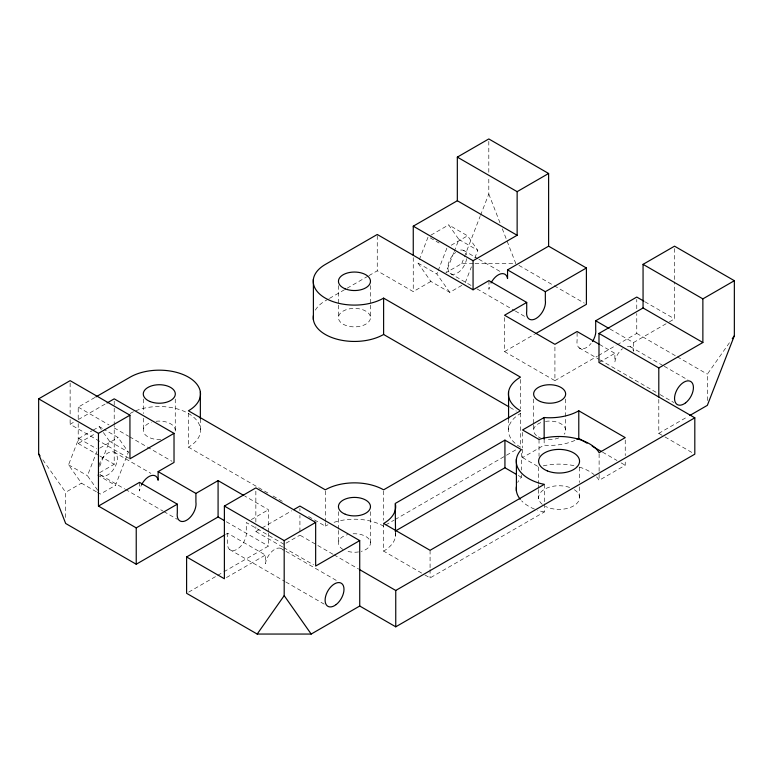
<?xml version="1.0" encoding="UTF-8"?>
<svg xmlns="http://www.w3.org/2000/svg" width="773" height="773" viewBox="0 0 773 773"><rect width="100%" height="100%" fill="white"/><g stroke="black" fill="none" stroke-linecap="round" stroke-linejoin="round"><path stroke-width="0.58" stroke-dasharray="3.87 2.9" d="M282.657 546.994L255.853 531.515L255.853 526.8M255.853 522.084L255.853 490.256M223.899 571.769L268.453 546.057L268.453 533.157M268.453 531.979L268.453 509.707L244.809 496.053M332.912 554.202L299.924 535.158L299.924 532.829M299.924 531.66L299.924 515.378M299.924 510.731L299.924 508.402M488.951 280.628L488.951 289.276A13.354 7.711 -60 0 1 490.072 285.063M504.547 317.587L504.547 351.589L554.917 380.664L554.917 345.492M617.076 344.777L636.759 333.414L636.759 313.48M636.759 308.794L636.759 299.412M707.343 400.549L707.343 374.161L730.195 341.656M96.374 491.783L81.455 483.173L68.555 464.815L78.788 438.446L92.084 430.764M97.678 490.275L87.446 475.714L96.818 451.548M99.678 466.457L109.476 441.19L101.978 430.513M97.369 492.353L100.345 494.073L115.467 485.347L128.366 452.089L118.134 437.537L104.22 429.498M461.858 285.363L449.77 292.339L430.88 281.44L417.98 263.081L418.831 260.878M419.256 259.776L428.203 236.712L439.141 243.022M449.77 292.339L436.861 273.98L437.721 271.787M438.146 270.685L447.094 247.611M453.78 252.636L445.992 272.705L461.8 263.583L473.801 263.583M454.215 251.534L458.901 239.446L448.669 224.895L429.228 236.113M461.8 263.583L463.974 257.969M464.409 256.849L480.091 216.43M480.526 215.309L488.807 193.984L488.807 177.23M465.269 282.628L471.395 266.83M474.806 258.047L477.791 250.355L467.559 235.804L448.669 224.895M521.389 474.864L521.389 477.27L520.258 478.4A42.824 24.726 0 0 0 517.707 482.449M78.208 418.86L78.208 407.129L94.818 397.535M128.927 458.225L70.13 424.28L74.227 421.913M78.334 419.546L106.007 403.574M93.108 430.175L99.244 426.628L103.224 428.928M78.208 423.546L78.208 443.48L95.862 433.286M328.428 299.016L325.307 300.813A41.22 23.799 0 0 0 314.64 311.48M329.462 298.417L346.082 288.822M347.125 288.223L367.9 276.222M368.943 275.623L377.253 270.83L413.255 291.614L430.88 281.44M99.717 448.166L118.134 437.537M451.19 245.254L467.559 235.804M65.657 517.485L65.657 492.295L81.455 483.173M99.688 472.651L114.211 464.264L114.211 425.585M504.547 351.589L534.597 334.245M225.619 534.433L227.668 533.244L265.448 555.053L265.448 563.701A13.354 7.711 -60 0 1 273.101 550.434A13.354 7.711 -60 0 1 282.928 550.057M251.312 519.601L268.453 509.707M255.853 531.515L260.984 528.558M262.008 527.959L291.721 510.808M188.68 592.108L216.653 575.962M217.686 575.363L222.866 572.368M554.917 380.664L597.394 356.14M598.428 355.541L616.042 345.376M226.431 577.576L265.448 555.053M286.029 543.168L299.924 535.158M598.988 362.489L614.873 353.319L614.873 361.967A13.354 7.711 -60 0 1 622.526 348.7M609.984 329.027L633.474 342.584L668.374 322.428M669.399 321.839L674.539 318.872L674.539 281.932M383.418 526.287L383.611 526.171A41.22 23.799 0 0 0 332.815 522.751M385.698 524.973L394.056 520.142M395.1 519.543L516.306 449.567M522.558 449.181L522.558 457.587L544.153 445.122L546.038 445.306A41.22 23.799 0 0 0 576.127 439.837M658.799 399.37L658.799 433.373L687.719 416.676M424.908 574.957L430.078 577.933L544.347 511.958L544.347 503.552M596.534 476.864A42.824 24.726 0 0 1 597.887 478.4L599.114 480.342L625.241 465.259L625.241 460.447M474.999 263.583L515.813 263.583L502.305 228.779M544.347 511.958L540.974 511.253A42.824 24.726 0 0 1 537.66 510.257M644.933 301.779L674.539 318.872M518.925 265.381L553.178 285.16M554.212 285.759L584.32 303.132M636.759 333.414L676.201 356.189M677.245 356.788L707.343 374.161M458.901 239.446L477.791 250.355M463.394 250.307L477.859 258.665M478.883 259.255L502.276 272.753M630.237 346.633L663.369 365.764M664.268 366.286L687.989 379.978M599.558 344.478L614.873 353.319M450.089 273.352L471.965 285.981M477.018 288.899L514.422 310.495M515.33 311.017L525.814 317.075M579.161 347.869L599.007 359.329M599.925 359.86L659.224 394.095M660.142 394.626L673.756 402.491M417.98 263.081L436.861 273.98M658.799 433.373L663.939 436.349M664.973 436.938L692.753 452.978M602.534 452.137L616.989 460.486M621.115 462.872L625.241 465.259M510.035 407.458L516.306 411.081M522.558 457.587L539.023 467.085M518.306 475.482L521.389 477.27M383.611 523.485L383.611 551.11L423.875 574.358M188.438 413.149L188.438 447.152L268.888 493.599M273.072 496.015L282.474 501.445M308.591 516.528L325.307 526.171A41.22 23.799 0 0 1 327.965 524.77M78.208 407.129L109.061 424.947M114.211 427.913L128.647 436.252M129.671 436.842L171.954 461.259M333.946 554.801L358.682 569.083M109.476 441.19L128.366 452.089M284.049 544.318L246.268 522.509L246.268 531.157A13.354 7.711 -60 0 1 236.973 549.323A13.354 7.711 -60 0 1 227.668 541.892L227.668 533.244M283.691 547.584L313.587 564.85M113.979 452.05L150.948 473.395M280.812 548.366L285.073 550.83M285.971 551.342L336.622 580.591M226.305 521.727L268.453 546.057M78.788 438.446L96.683 448.775M78.208 443.48L98.78 455.355M99.804 455.954L114.211 464.264M100.674 475.095L124.617 488.913M125.526 489.435L162.929 511.04M163.837 511.562L177.297 519.33M229.736 549.603L284.879 581.441M285.788 581.963L324.196 604.138M97.572 475.018L115.467 485.347M68.555 464.815L87.446 475.714M99.244 426.628L101.292 429.546M42.805 459.79L65.657 492.295M488.807 193.984L500.131 223.165M674.539 248.558L674.539 280.734M633.474 342.584L633.474 351.232A13.354 7.711 -60 0 0 625.811 346.806M625.241 440.03L625.241 455.645M599.114 453.915L599.114 473.134M599.114 474.332L599.114 480.342M579.479 467.221L579.479 482.468M579.479 486.874L579.479 498.604M577.093 332.593L577.093 340.159A13.354 7.711 -60 0 0 580.977 348.749A13.354 7.711 -60 0 0 591.113 343.405M565.594 399.032L565.594 431.131M544.347 484.333L544.347 502.353M544.153 439.112L544.153 445.122M539.023 439.46L539.023 456.283M538.675 466.94L538.675 483.637M538.675 484.816L538.675 488.333M538.675 489.502L538.675 498.604M533.67 399.032L533.67 424.097M533.67 424.831L533.67 431.131M522.558 432.358L522.558 447.973M521.389 453.249L521.389 470.061M520.48 379.495L520.48 408.801M520.48 413.149L520.48 447.152A41.22 23.799 0 0 1 520.48 413.497M508.566 418.869L508.566 432.397M488.807 141.333L488.807 172.447M430.078 550.308L430.078 568.329M430.078 569.527L430.078 577.933M413.255 257.612L413.255 291.614M395.525 532.752L395.525 536.356M383.611 491L383.611 520.316M377.253 235.649L377.253 270.83M370.422 285.614L370.422 304.378M370.422 305.113L370.422 318.447A16.03 9.257 0 0 1 345.27 325.22A16.03 9.257 0 0 1 347.686 309.258A16.03 9.257 0 0 1 370.422 318.447M370.422 511.716L370.422 543.815M338.497 285.614L338.497 304.378M338.497 305.113L338.497 318.447M338.497 511.716L338.497 529.302M338.497 530.471L338.497 543.815M325.307 491L325.307 521.485M325.307 522.654L325.307 526.171M200.352 418.869L200.352 432.397M175.258 399.032L175.258 431.131M143.324 399.032L143.324 413.545M143.324 418.232L143.324 431.131M139.527 482.362L139.527 491.01A13.354 7.711 -60 0 1 141.594 484.7M114.211 401.158L114.211 406.975M114.211 408.144L114.211 424.425M70.13 383.022L70.13 414.85M70.13 419.565L70.13 424.28M534.51 509.098A42.824 24.726 0 0 1 521.62 500.836M543.264 465.868A42.824 24.726 0 0 1 577.17 466.438M579.402 467.085A42.824 24.726 0 0 1 594.157 474.661M99.031 465.298A13.354 7.711 -60 0 1 113.544 451.905A13.354 7.711 -60 0 1 113.544 469.395A13.354 7.711 -60 0 1 99.031 472.757M545.487 421.391A16.03 9.257 0 0 1 561.913 424.377A16.03 9.257 0 0 1 564.155 434.233M558.821 437.905A16.03 9.257 0 0 1 548.231 439.537M540.443 437.905A16.03 9.257 0 0 1 538.298 436.871M536.501 435.634A16.03 9.257 0 0 1 542.859 421.942M353.068 533.785A16.03 9.257 0 0 1 369.938 540.607A16.03 9.257 0 0 1 361.233 551.391M358.604 551.941A16.03 9.257 0 0 1 346.043 550.878M343.125 549.545A16.03 9.257 0 0 1 347.686 534.616M156.049 421.266A16.03 9.257 0 0 1 174.766 432.716M160.687 439.537A16.03 9.257 0 0 1 143.933 432.977A16.03 9.257 0 0 1 151.682 422.184M574.368 489.705A20.475 11.827 0 0 1 573.556 505.929A20.475 11.827 0 0 1 545.458 506.402M542.298 504.354A20.475 11.827 0 0 1 544.598 489.212A20.475 11.827 0 0 1 570.822 487.889M460.553 250.056A13.354 7.711 -60 0 1 466.621 254.906M466.621 258.694A13.354 7.711 -60 0 1 456.775 273.371A13.354 7.711 -60 0 1 447.896 268.241A13.354 7.711 -60 0 1 455.684 252.375M395.525 532.211A41.22 23.799 0 0 1 383.611 551.11M135.642 410.83A41.22 23.799 0 0 1 190.863 415.024A41.22 23.799 0 0 1 188.438 447.152M130.135 413.497A41.22 23.799 0 0 1 133.719 411.651"/><path stroke-width="1.16" d="M224.247 520.538L218.083 516.973L136.232 564.232L65.657 523.476L38.65 453.877L38.65 398.839L70.13 380.664L129.941 415.198L129.941 458.814L174.022 433.363L174.022 462.447L158.127 471.617L158.127 480.265A13.354 7.711 -60 0 0 151.276 475.588A13.354 7.711 -60 0 0 141.594 484.7M224.595 535.022L186.612 556.956L186.602 593.306L257.187 634.053L311.19 634.053L359.735 606.022L395.757 626.816L694.811 454.166L694.811 417.816L598.988 362.489L598.988 333.414L643.059 307.973L702.87 342.507L702.87 298.88L734.35 280.705L674.539 246.172L643.059 264.347L643.059 307.973M186.612 556.956L224.383 578.764L224.383 506.064L255.853 487.898L315.664 522.422L315.655 566.039L359.716 540.598L359.735 606.022M95.862 396.936L130.135 377.147A41.22 23.799 0 0 1 188.438 377.147A41.22 23.799 0 0 1 188.438 410.801L325.307 489.831A41.22 23.799 0 0 1 383.611 489.831L520.48 410.801A41.22 23.799 0 0 1 520.48 377.147L383.611 298.127A41.22 23.799 0 0 1 325.307 298.127A41.22 23.799 0 0 1 325.307 264.463L377.253 234.48L473.066 289.798L488.951 280.628L526.722 302.436L526.722 311.084A13.354 7.711 -60 0 0 536.027 318.515A13.354 7.711 -60 0 0 545.332 300.339L545.332 291.692L507.552 269.883L507.552 278.531A13.354 7.711 -60 0 0 500.691 273.855A13.354 7.711 -60 0 0 491.019 282.966M689.787 415.488L707.343 405.352L734.35 335.743L734.35 280.705M257.187 634.053L284.193 595.635L284.184 540.598L224.383 506.064M732.273 338.7L734.35 335.743M413.255 255.264L413.255 226.18L457.326 200.738L457.326 157.122L488.807 138.947L548.617 173.481L548.617 246.181L586.398 267.989L586.398 304.34L535.631 333.646M107.032 402.975L114.211 398.839L174.022 433.363M38.65 398.839L98.461 433.373L129.941 415.198M457.326 157.122L517.137 191.656L548.617 173.481M413.255 226.18L473.066 260.714L517.137 235.272L517.137 191.656M98.461 433.373L98.461 506.073L139.527 482.362L177.307 504.17L177.307 512.818A13.354 7.711 -60 0 0 186.602 520.248A13.354 7.711 -60 0 0 195.907 502.073L195.907 493.425L158.127 471.617M507.552 269.883L548.617 246.181M98.461 506.073L136.232 527.882L177.307 504.17M195.907 493.425L218.083 480.622L243.785 495.464M526.722 302.436L504.547 315.239L554.917 344.323L577.093 331.511L599.558 344.478M545.332 291.692L586.398 267.989M592.466 341.531A13.354 7.711 -60 0 0 595.693 329.424L595.693 320.776L636.759 297.064L643.909 301.19M293.769 509.62L299.924 506.073L359.716 540.598M284.184 540.598L315.664 522.422M395.525 504.585A41.22 23.799 0 0 1 383.611 523.485L430.078 550.308L544.347 484.333L540.974 483.627A42.824 24.726 0 0 1 520.258 450.775L521.389 449.644L504.933 440.137L395.196 503.494L395.525 531.553M544.153 417.497L522.558 429.962L539.023 439.46L540.974 438.813A42.824 24.726 0 0 1 597.887 450.775L599.114 452.717L625.241 437.634L578.784 410.801A41.22 23.799 0 0 1 546.038 417.681L544.153 417.497L544.153 439.112M598.988 333.414L658.799 367.948L702.87 342.507M395.196 531.119L504.933 467.762L516.248 474.293M359.716 569.682L395.747 590.466L694.811 417.816M643.059 264.347L702.87 298.88M457.326 200.738L517.137 235.272M595.693 320.776L608.969 328.438M577.035 439.383A41.22 23.799 0 0 0 578.784 438.426L587.045 443.2M592.205 446.176L601.5 451.548M313.394 315.568A41.22 23.799 0 0 0 337.038 339.212A41.22 23.799 0 0 0 383.611 334.477L508.992 406.859M284.193 595.635L311.19 634.053M38.65 453.877L40.032 455.848M658.799 367.948L658.799 397.022M578.784 410.801L578.784 438.426M516.412 459.065L516.412 491M508.566 391.901L508.566 418.869M504.933 440.137L504.933 467.762M473.066 260.714L473.066 289.798M395.747 590.466L395.757 626.816M383.611 298.127L383.611 334.477M313.394 279.217L313.394 319.713M218.083 480.622L218.083 516.973M200.352 391.901L200.352 418.869M136.232 527.882L136.232 564.232M520.258 499.29A42.824 24.726 0 0 1 516.412 486.69M685.622 402.82A13.354 7.711 -60 0 0 691.217 381.843A13.354 7.711 -60 0 0 675.109 394.423A13.354 7.711 -60 0 0 685.622 402.82M540.443 401.554A16.03 9.257 0 0 0 565.594 394.781A16.03 9.257 0 0 0 542.859 385.592A16.03 9.257 0 0 0 540.443 401.554M345.27 514.238A16.03 9.257 0 0 0 370.422 507.465A16.03 9.257 0 0 0 347.686 498.266A16.03 9.257 0 0 0 345.27 514.238M150.097 401.554A16.03 9.257 0 0 0 175.258 394.781A16.03 9.257 0 0 0 152.513 385.592A16.03 9.257 0 0 0 150.097 401.554M547.332 470.902A20.475 11.827 0 0 0 579.479 462.254A20.475 11.827 0 0 0 550.424 450.504A20.475 11.827 0 0 0 547.332 470.902M336.187 604.544A13.354 7.711 -60 0 0 341.782 583.567A13.354 7.711 -60 0 0 325.675 596.147A13.354 7.711 -60 0 0 336.187 604.544M345.27 288.87A16.03 9.257 0 0 0 370.422 282.097A16.03 9.257 0 0 0 347.686 272.908A16.03 9.257 0 0 0 345.27 288.87"/></g></svg>
